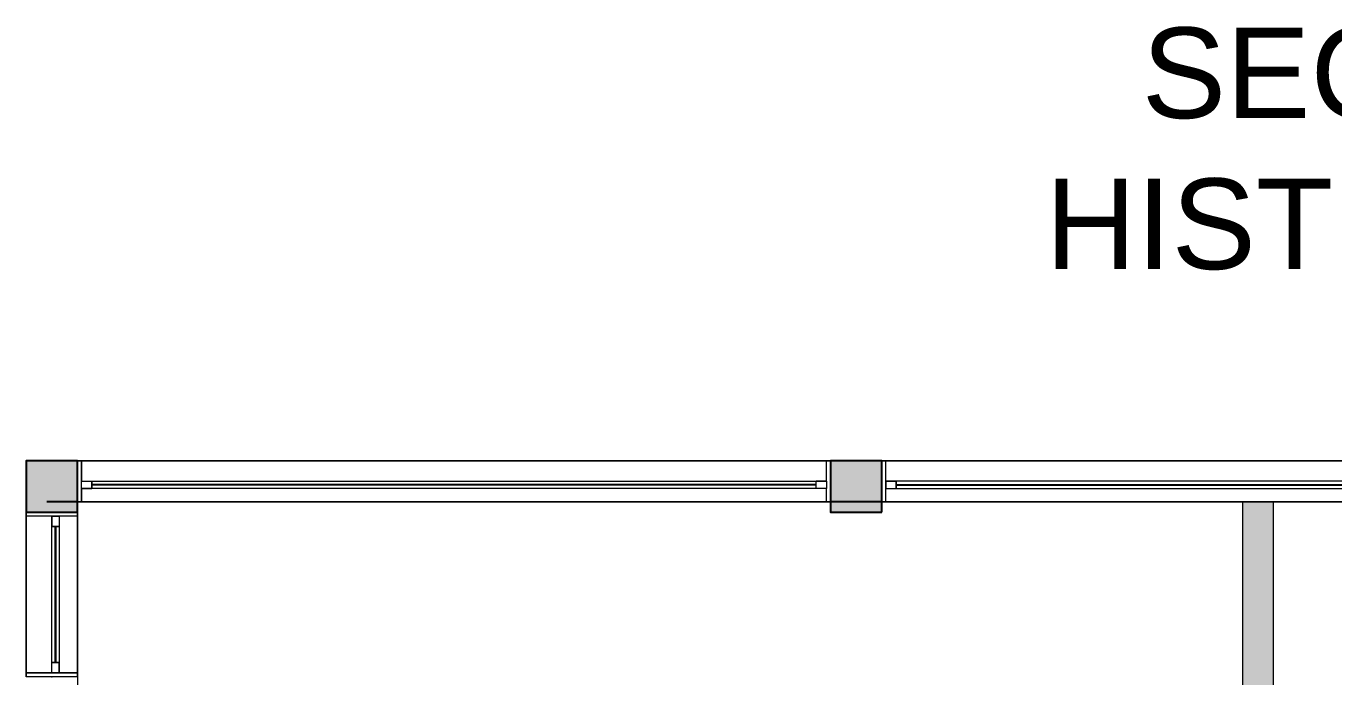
# Model space of a CAD drawing. Header units: metres. Extents: x 512 to 829, y -209 to 245.
# Drawn here: x 781.39 to 787.74, y -74.08 to -70.92 of the extents above; entities that cross this region are included whole.
import ezdxf

# ---------------------------------------------------------------- set-up
doc = ezdxf.new("R2010")
doc.units = ezdxf.units.M
doc.header["$LTSCALE"] = 0.508
doc.set_wipeout_variables(frame=1)
doc.header["$PDSIZE"] = -2
for name, color, linetype, lineweight in [('AMB-NOVOS', 10, 'Continuous', 15), ('None', 7, 'Continuous', 5), ('NãoImprimir', 7, 'Continuous', 5), ('Peitoris', 2, 'Continuous', 5), ('Telhado-Princ', 7, 'Continuous', 5)]:
    doc.layers.add(name, color=color, linetype=linetype, lineweight=lineweight)

# ---------------------------------------------------------------- blocks, each defined once
blk = doc.blocks.new('Grupo-581')
at = {"color": 7, "linetype": 'Continuous', "lineweight": 5}
for points in [[(-0.4, 0.125), (-0.38095, 0.125), (-0.38095, -0.125), (-0.4, -0.125)], [(0.38095, 0.125), (0.4, 0.125), (0.4, -0.125), (0.38095, -0.125)]]:
    blk.add_wipeout(points, dxfattribs=at).dxf.layer = 'None'
at = {"layer": 'None', "color": 7, "linetype": 'Continuous', "lineweight": 5}
for points in [[(-0.4, 0.125), (-0.38095, 0.125), (-0.38095, -0.125), (-0.4, -0.125)], [(0.38095, 0.125), (0.4, 0.125), (0.4, -0.125), (0.38095, -0.125)]]:
    blk.add_lwpolyline(points, close=True, dxfattribs=at)
blk = doc.blocks.new('Grupo-582')
at = {"layer": 'None', "color": 7}
blk.add_blockref('Grupo-581', (0, 0), dxfattribs=at)
at = {"layer": 'None', "color": 7, "linetype": 'Continuous', "lineweight": 5}
for p, q in [((-0.4, 0.125), (-0.38095, 0.125)), ((-0.38095, 0.125), (-0.38095, -0.125)), ((0.4, 0.125), (0.38095, 0.125)), ((0.38095, 0.125), (0.38095, -0.125)), ((-0.4, -0.125), (-0.38095, -0.125)), ((0.4, -0.125), (0.38095, -0.125))]:
    blk.add_line(p, q, dxfattribs=at)
blk = doc.blocks.new('Grupo-583')
at = {"layer": 'None', "color": 7, "linetype": 'Continuous', "lineweight": 5}
for p, q in [((-0.38095, 0.034925), (-0.38095, 0)), ((0.38095, 0.034925), (0.38095, 0))]:
    blk.add_line(p, q, dxfattribs=at)
blk = doc.blocks.new('Grupo-584')
at = {"color": 7, "linetype": 'Continuous', "lineweight": 5}
for points in [[(-0.38095, 0.034925), (-0.33015, 0.034925), (-0.33015, 0), (-0.38095, 0)], [(0.33015, 0.034925), (0.38095, 0.034925), (0.38095, 0), (0.33015, 0)]]:
    blk.add_wipeout(points, dxfattribs=at).dxf.layer = 'None'
at = {"layer": 'None', "color": 7, "linetype": 'Continuous', "lineweight": 5}
for points in [[(-0.38095, 0.034925), (-0.33015, 0.034925), (-0.33015, 0), (-0.38095, 0)], [(0.33015, 0.034925), (0.38095, 0.034925), (0.38095, 0), (0.33015, 0)]]:
    blk.add_lwpolyline(points, close=True, dxfattribs=at)
blk = doc.blocks.new('Grupo-585')
at = {"layer": 'None', "color": 7}
blk.add_blockref('Grupo-583', (0, 0), dxfattribs=at)
at = {"color": 7, "linetype": 'Continuous', "lineweight": 5}
blk.add_wipeout([(-0.33015, 0.034925), (0.33015, 0.034925), (0.33015, 0), (-0.33015, 0)], dxfattribs=at).dxf.layer = 'None'
at = {"layer": 'None', "color": 7, "linetype": 'Continuous', "lineweight": 5}
blk.add_lwpolyline([(-0.33015, 0.034925), (0.33015, 0.034925), (0.33015, 0), (-0.33015, 0)], close=True, dxfattribs=at)
at = {"layer": 'None', "color": 7}
blk.add_blockref('Grupo-584', (0, 0), dxfattribs=at)
at = {"layer": 'None', "color": 7, "linetype": 'Continuous', "lineweight": 5}
for p, q in [((-0.38095, 0.034925), (-0.33015, 0.034925)), ((-0.38095, 0), (-0.33015, 0)), ((-0.33015, 0.034925), (-0.33015, 0)), ((0.38095, 0.034925), (0.33015, 0.034925)), ((0.33015, 0.034925), (0.33015, 0)), ((0.38095, 0), (0.33015, 0))]:
    blk.add_line(p, q, dxfattribs=at)
blk = doc.blocks.new('Grupo-586')
at = {"color": 7, "linetype": 'Continuous', "lineweight": 9}
blk.add_wipeout([(-0.3301, 0.0181), (0.3301, 0.0181), (0.3301, 0.0168), (-0.3301, 0.0168)], dxfattribs=at).dxf.layer = 'None'
blk = doc.blocks.new('Grupo-587')
at = {"layer": 'None', "color": 7}
blk.add_blockref('Grupo-586', (0, 0), dxfattribs=at)
at = {"layer": 'None', "color": 7, "linetype": 'Continuous', "lineweight": 25}
for p, q in [((-0.3301, 0.0181), (0.3301, 0.0181)), ((-0.3301, 0.0168), (0.3301, 0.0168))]:
    blk.add_line(p, q, dxfattribs=at)
blk = doc.blocks.new('Grupo-588')
at = {"layer": 'None', "color": 7, "linetype": 'Continuous', "lineweight": 20}
for p, q in [((0.4, 0.125), (-0.4, 0.125)), ((0.4, -0.125), (-0.4, -0.125))]:
    blk.add_line(p, q, dxfattribs=at)
blk = doc.blocks.new('Window (2D)-52')
at = {"color": 7, "linetype": 'Continuous', "lineweight": 5}
blk.add_wipeout([(-0.4, 0.125), (0.4, 0.125), (0.4, -0.125), (-0.4, -0.125)], dxfattribs=at).dxf.layer = 'None'
at = {"layer": 'None', "color": 7}
blk.add_blockref('Grupo-582', (0, 0), dxfattribs=at)
at = {"layer": 'None', "color": 7, "linetype": 'Continuous', "lineweight": 5}
for p, q in [((-0.4, 0.125), (0.4, 0.125)), ((-0.4, -0.125), (0.4, -0.125))]:
    blk.add_line(p, q, dxfattribs=at)
at = {"layer": 'NãoImprimir', "linetype": 'Continuous'}
for p in [(-0.4, 0), (0.4, 0)]:
    blk.add_point(p, dxfattribs=at)
at = {"layer": 'Peitoris'}
blk.add_blockref('Grupo-585', (0, 0), dxfattribs=at)
blk.add_blockref('Grupo-587', (0, 0), dxfattribs=at)
at = {"layer": 'Telhado-Princ'}
blk.add_blockref('Grupo-588', (0, 0), dxfattribs=at)
blk = doc.blocks.new('Grupo-2537')
at = {"color": 7, "linetype": 'Continuous', "lineweight": 5}
for points in [[(-1.83, 0.1), (-1.81095, 0.1), (-1.81095, -0.1), (-1.83, -0.1)], [(1.81095, 0.1), (1.83, 0.1), (1.83, -0.1), (1.81095, -0.1)]]:
    blk.add_wipeout(points, dxfattribs=at).dxf.layer = 'None'
at = {"layer": 'None', "color": 7, "linetype": 'Continuous', "lineweight": 5}
for points in [[(-1.83, 0.1), (-1.81095, 0.1), (-1.81095, -0.1), (-1.83, -0.1)], [(1.81095, 0.1), (1.83, 0.1), (1.83, -0.1), (1.81095, -0.1)]]:
    blk.add_lwpolyline(points, close=True, dxfattribs=at)
blk = doc.blocks.new('Grupo-2538')
at = {"layer": 'None', "color": 7}
blk.add_blockref('Grupo-2537', (0, 0), dxfattribs=at)
at = {"layer": 'None', "color": 7, "linetype": 'Continuous', "lineweight": 5}
for p, q in [((-1.83, 0.1), (-1.81095, 0.1)), ((-1.81095, 0.1), (-1.81095, -0.1)), ((1.83, 0.1), (1.81095, 0.1)), ((1.81095, 0.1), (1.81095, -0.1)), ((-1.83, -0.1), (-1.81095, -0.1)), ((1.83, -0.1), (1.81095, -0.1))]:
    blk.add_line(p, q, dxfattribs=at)
blk = doc.blocks.new('Grupo-2539')
at = {"layer": 'None', "color": 7, "linetype": 'Continuous', "lineweight": 5}
for p, q in [((-1.81095, 0.034925), (-1.81095, 0)), ((1.81095, 0.034925), (1.81095, 0))]:
    blk.add_line(p, q, dxfattribs=at)
blk = doc.blocks.new('Grupo-2540')
at = {"color": 7, "linetype": 'Continuous', "lineweight": 5}
for points in [[(-1.81095, 0.034925), (-1.76015, 0.034925), (-1.76015, 0), (-1.81095, 0)], [(1.76015, 0.034925), (1.81095, 0.034925), (1.81095, 0), (1.76015, 0)]]:
    blk.add_wipeout(points, dxfattribs=at).dxf.layer = 'None'
at = {"layer": 'None', "color": 7, "linetype": 'Continuous', "lineweight": 5}
for points in [[(-1.81095, 0.034925), (-1.76015, 0.034925), (-1.76015, 0), (-1.81095, 0)], [(1.76015, 0.034925), (1.81095, 0.034925), (1.81095, 0), (1.76015, 0)]]:
    blk.add_lwpolyline(points, close=True, dxfattribs=at)
blk = doc.blocks.new('Grupo-2541')
at = {"layer": 'None', "color": 7}
blk.add_blockref('Grupo-2539', (0, 0), dxfattribs=at)
at = {"color": 7, "linetype": 'Continuous', "lineweight": 5}
blk.add_wipeout([(-1.76015, 0.034925), (1.76015, 0.034925), (1.76015, 0), (-1.76015, 0)], dxfattribs=at).dxf.layer = 'None'
at = {"layer": 'None', "color": 7, "linetype": 'Continuous', "lineweight": 5}
blk.add_lwpolyline([(-1.76015, 0.034925), (1.76015, 0.034925), (1.76015, 0), (-1.76015, 0)], close=True, dxfattribs=at)
at = {"layer": 'None', "color": 7}
blk.add_blockref('Grupo-2540', (0, 0), dxfattribs=at)
at = {"layer": 'None', "color": 7, "linetype": 'Continuous', "lineweight": 5}
for p, q in [((-1.81095, 0.034925), (-1.76015, 0.034925)), ((-1.81095, 0), (-1.76015, 0)), ((-1.76015, 0.034925), (-1.76015, 0)), ((1.81095, 0.034925), (1.76015, 0.034925)), ((1.76015, 0.034925), (1.76015, 0)), ((1.81095, 0), (1.76015, 0))]:
    blk.add_line(p, q, dxfattribs=at)
blk = doc.blocks.new('Grupo-2542')
at = {"color": 7, "linetype": 'Continuous', "lineweight": 9}
blk.add_wipeout([(-1.7602, 0.0181), (1.7602, 0.0181), (1.7602, 0.0168), (-1.7602, 0.0168)], dxfattribs=at).dxf.layer = 'None'
blk = doc.blocks.new('Grupo-2543')
at = {"layer": 'None', "color": 7}
blk.add_blockref('Grupo-2542', (0, 0), dxfattribs=at)
at = {"layer": 'None', "color": 7, "linetype": 'Continuous', "lineweight": 25}
for p, q in [((-1.7602, 0.0181), (1.7602, 0.0181)), ((-1.7602, 0.0168), (1.7602, 0.0168))]:
    blk.add_line(p, q, dxfattribs=at)
blk = doc.blocks.new('Grupo-2544')
at = {"layer": 'None', "color": 7, "linetype": 'Continuous', "lineweight": 20}
for p, q in [((1.83, 0.1), (-1.83, 0.1)), ((1.83, -0.1), (-1.83, -0.1))]:
    blk.add_line(p, q, dxfattribs=at)
blk = doc.blocks.new('Window (2D)-233')
at = {"color": 7, "linetype": 'Continuous', "lineweight": 5}
blk.add_wipeout([(-1.83, 0.1), (1.83, 0.1), (1.83, -0.1), (-1.83, -0.1)], dxfattribs=at).dxf.layer = 'None'
at = {"layer": 'None', "color": 7}
blk.add_blockref('Grupo-2538', (0, 0), dxfattribs=at)
at = {"layer": 'None', "color": 7, "linetype": 'Continuous', "lineweight": 5}
for p, q in [((-1.83, 0.1), (1.83, 0.1)), ((-1.83, -0.1), (1.83, -0.1))]:
    blk.add_line(p, q, dxfattribs=at)
at = {"layer": 'NãoImprimir', "linetype": 'Continuous'}
for p in [(-1.83, 0), (1.83, 0)]:
    blk.add_point(p, dxfattribs=at)
at = {"layer": 'Peitoris'}
blk.add_blockref('Grupo-2541', (0, 0), dxfattribs=at)
blk.add_blockref('Grupo-2543', (0, 0), dxfattribs=at)
at = {"layer": 'Telhado-Princ'}
blk.add_blockref('Grupo-2544', (0, 0), dxfattribs=at)
blk = doc.blocks.new('Grupo-2553')
at = {"color": 7, "linetype": 'Continuous', "lineweight": 5}
for points in [[(-1.84, 0.1), (-1.82095, 0.1), (-1.82095, -0.1), (-1.84, -0.1)], [(1.82095, 0.1), (1.84, 0.1), (1.84, -0.1), (1.82095, -0.1)]]:
    blk.add_wipeout(points, dxfattribs=at).dxf.layer = 'None'
at = {"layer": 'None', "color": 7, "linetype": 'Continuous', "lineweight": 5}
for points in [[(-1.84, 0.1), (-1.82095, 0.1), (-1.82095, -0.1), (-1.84, -0.1)], [(1.82095, 0.1), (1.84, 0.1), (1.84, -0.1), (1.82095, -0.1)]]:
    blk.add_lwpolyline(points, close=True, dxfattribs=at)
blk = doc.blocks.new('Grupo-2554')
at = {"layer": 'None', "color": 7}
blk.add_blockref('Grupo-2553', (0, 0), dxfattribs=at)
at = {"layer": 'None', "color": 7, "linetype": 'Continuous', "lineweight": 5}
for p, q in [((-1.84, 0.1), (-1.82095, 0.1)), ((-1.82095, 0.1), (-1.82095, -0.1)), ((1.84, 0.1), (1.82095, 0.1)), ((1.82095, 0.1), (1.82095, -0.1)), ((-1.84, -0.1), (-1.82095, -0.1)), ((1.84, -0.1), (1.82095, -0.1))]:
    blk.add_line(p, q, dxfattribs=at)
blk = doc.blocks.new('Grupo-2555')
at = {"layer": 'None', "color": 7, "linetype": 'Continuous', "lineweight": 5}
for p, q in [((-1.82095, 0.034925), (-1.82095, 0)), ((1.82095, 0.034925), (1.82095, 0))]:
    blk.add_line(p, q, dxfattribs=at)
blk = doc.blocks.new('Grupo-2556')
at = {"color": 7, "linetype": 'Continuous', "lineweight": 5}
for points in [[(-1.82095, 0.034925), (-1.77015, 0.034925), (-1.77015, 0), (-1.82095, 0)], [(1.77015, 0.034925), (1.82095, 0.034925), (1.82095, 0), (1.77015, 0)]]:
    blk.add_wipeout(points, dxfattribs=at).dxf.layer = 'None'
at = {"layer": 'None', "color": 7, "linetype": 'Continuous', "lineweight": 5}
for points in [[(-1.82095, 0.034925), (-1.77015, 0.034925), (-1.77015, 0), (-1.82095, 0)], [(1.77015, 0.034925), (1.82095, 0.034925), (1.82095, 0), (1.77015, 0)]]:
    blk.add_lwpolyline(points, close=True, dxfattribs=at)
blk = doc.blocks.new('Grupo-2557')
at = {"layer": 'None', "color": 7}
blk.add_blockref('Grupo-2555', (0, 0), dxfattribs=at)
at = {"color": 7, "linetype": 'Continuous', "lineweight": 5}
blk.add_wipeout([(-1.77015, 0.034925), (1.77015, 0.034925), (1.77015, 0), (-1.77015, 0)], dxfattribs=at).dxf.layer = 'None'
at = {"layer": 'None', "color": 7, "linetype": 'Continuous', "lineweight": 5}
blk.add_lwpolyline([(-1.77015, 0.034925), (1.77015, 0.034925), (1.77015, 0), (-1.77015, 0)], close=True, dxfattribs=at)
at = {"layer": 'None', "color": 7}
blk.add_blockref('Grupo-2556', (0, 0), dxfattribs=at)
at = {"layer": 'None', "color": 7, "linetype": 'Continuous', "lineweight": 5}
for p, q in [((-1.82095, 0.034925), (-1.77015, 0.034925)), ((-1.82095, 0), (-1.77015, 0)), ((-1.77015, 0.034925), (-1.77015, 0)), ((1.82095, 0.034925), (1.77015, 0.034925)), ((1.77015, 0.034925), (1.77015, 0)), ((1.82095, 0), (1.77015, 0))]:
    blk.add_line(p, q, dxfattribs=at)
blk = doc.blocks.new('Grupo-2558')
at = {"color": 7, "linetype": 'Continuous', "lineweight": 9}
blk.add_wipeout([(-1.7701, 0.0181), (1.7701, 0.0181), (1.7701, 0.0168), (-1.7701, 0.0168)], dxfattribs=at).dxf.layer = 'None'
blk = doc.blocks.new('Grupo-2559')
at = {"layer": 'None', "color": 7}
blk.add_blockref('Grupo-2558', (0, 0), dxfattribs=at)
at = {"layer": 'None', "color": 7, "linetype": 'Continuous', "lineweight": 25}
for p, q in [((-1.7701, 0.0181), (1.7701, 0.0181)), ((-1.7701, 0.0168), (1.7701, 0.0168))]:
    blk.add_line(p, q, dxfattribs=at)
blk = doc.blocks.new('Grupo-2560')
at = {"layer": 'None', "color": 7, "linetype": 'Continuous', "lineweight": 20}
for p, q in [((1.84, 0.1), (-1.84, 0.1)), ((1.84, -0.1), (-1.84, -0.1))]:
    blk.add_line(p, q, dxfattribs=at)
blk = doc.blocks.new('Window (2D)-235')
at = {"color": 7, "linetype": 'Continuous', "lineweight": 5}
blk.add_wipeout([(-1.84, 0.1), (1.84, 0.1), (1.84, -0.1), (-1.84, -0.1)], dxfattribs=at).dxf.layer = 'None'
at = {"layer": 'None', "color": 7}
blk.add_blockref('Grupo-2554', (0, 0), dxfattribs=at)
at = {"layer": 'None', "color": 7, "linetype": 'Continuous', "lineweight": 5}
for p, q in [((-1.84, 0.1), (1.84, 0.1)), ((-1.84, -0.1), (1.84, -0.1))]:
    blk.add_line(p, q, dxfattribs=at)
at = {"layer": 'NãoImprimir', "linetype": 'Continuous'}
for p in [(-1.84, 0), (1.84, 0)]:
    blk.add_point(p, dxfattribs=at)
at = {"layer": 'Peitoris'}
blk.add_blockref('Grupo-2557', (0, 0), dxfattribs=at)
blk.add_blockref('Grupo-2559', (0, 0), dxfattribs=at)
at = {"layer": 'Telhado-Princ'}
blk.add_blockref('Grupo-2560', (0, 0), dxfattribs=at)
blk = doc.blocks.new('Grupo-2669')
at = {"layer": 'None', "linetype": 'Continuous', "lineweight": 0}
for points in [[(67.3163, 25.7451), (67.3163, 25.9951), (67.0663, 25.9951), (67.0663, 25.7451)], [(71.2263, 25.7451), (71.2263, 25.9951), (70.9763, 25.9951), (70.9763, 25.7451)]]:
    blk.add_hatch(color=255, dxfattribs=at).paths.add_polyline_path(points)
at = {"layer": 'None', "color": 7, "linetype": 'Continuous', "lineweight": 25}
for points in [[(67.3163, 25.7451), (67.3163, 25.9951), (67.0663, 25.9951), (67.0663, 25.7451)], [(71.2263, 25.7451), (71.2263, 25.9951), (70.9763, 25.9951), (70.9763, 25.7451)]]:
    blk.add_lwpolyline(points, close=True, dxfattribs=at)

msp = doc.modelspace()

# ---------------------------------------------------------------- linework, layer by layer
at = {"layer": 'None', "color": 7, "linetype": 'Continuous', "lineweight": 25}
for p, q in [((781.6362, -73.0266), (781.4862, -73.0266)), ((785.5462, -73.0266), (785.2962, -73.0266)), ((781.6362, -73.2266), (781.4862, -73.2266)), ((787.4501, -73.2266), (785.2962, -73.2266))]:
    msp.add_line(p, q, dxfattribs=at)
at = {"layer": 'None', "color": 7, "linetype": 'Continuous', "lineweight": 18}
for p, q in [((781.3862, -73.1262), (781.3862, -73.2766)), ((781.6362, -73.1262), (781.6362, -73.2766))]:
    msp.add_line(p, q, dxfattribs=at)
at = {"layer": 'None', "color": 8, "linetype": 'Continuous'}
for points in [[(781.6362, -73.0266), (781.6362, -73.2266), (781.4862, -73.0266), (781.4862, -73.2266)], [(785.5462, -73.0266), (785.5462, -73.2266), (785.2962, -73.0266), (785.2962, -73.2266)]]:
    msp.add_solid(points, dxfattribs=at)
at = {"layer": 'None', "color": 250, "linetype": 'Continuous'}
msp.add_solid([(781.3862, -73.1262), (781.6362, -73.1262), (781.3862, -73.2766), (781.6362, -73.2766)], dxfattribs=at)

# ---------------------------------------------------------------- texts
at = {"layer": 'AMB-NOVOS', "linetype": 'Continuous', "lineweight": 0, "insert": (786.1087, -70.9223), "char_height": 0.44, "attachment_point": 1}
msp.add_mtext_dynamic_manual_height_columns('\\pi0.70054;{\\fArial|b0|i0|c0|p34;SEC. PEPG \\P\\pi0.23098;HIST. CIÊNCIA}', width=4.648565, gutter_width=1, heights=[0], dxfattribs=at)

# ---------------------------------------------------------------- next in the draw order: block references
at = {"layer": 'None', "color": 7, "rotation": 270}
msp.add_blockref('Window (2D)-52', (781.5112, -73.6766), dxfattribs=at)

# ---------------------------------------------------------------- next in the draw order: linework, layer by layer
at = {"layer": 'None', "color": 7, "linetype": 'Continuous', "lineweight": 5}
msp.add_lwpolyline([(781.6362, -81.4992), (787.3001, -81.4992), (787.3001, -73.2266), (781.6362, -73.2266)], close=True, dxfattribs=at)

# ---------------------------------------------------------------- next in the draw order: block references
at = {"layer": 'None', "color": 7, "rotation": 180}
msp.add_blockref('Window (2D)-233', (783.4662, -73.1266), dxfattribs=at)
at = {"layer": 'None', "color": 7, "xscale": -1, "rotation": 180}
msp.add_blockref('Window (2D)-235', (787.3862, -73.1266), dxfattribs=at)

# ---------------------------------------------------------------- next in the draw order: linework, layer by layer
at = {"layer": 'None', "color": 7, "linetype": 'Continuous', "lineweight": 18}
for p, q in [((787.3001, -80.2315), (787.3001, -73.2266)), ((787.4501, -78.3958), (787.4501, -73.2266))]:
    msp.add_line(p, q, dxfattribs=at)
at = {"layer": 'None', "color": 250, "linetype": 'Continuous'}
msp.add_solid([(787.4501, -80.2315), (787.3001, -80.2315), (787.4501, -73.2266), (787.3001, -73.2266)], dxfattribs=at)

# ---------------------------------------------------------------- next in the draw order: block references
at = {"layer": 'None', "color": 7}
msp.add_blockref('Grupo-2669', (714.3199, -99.0216), dxfattribs=at)

doc.saveas('drawing.dxf')
